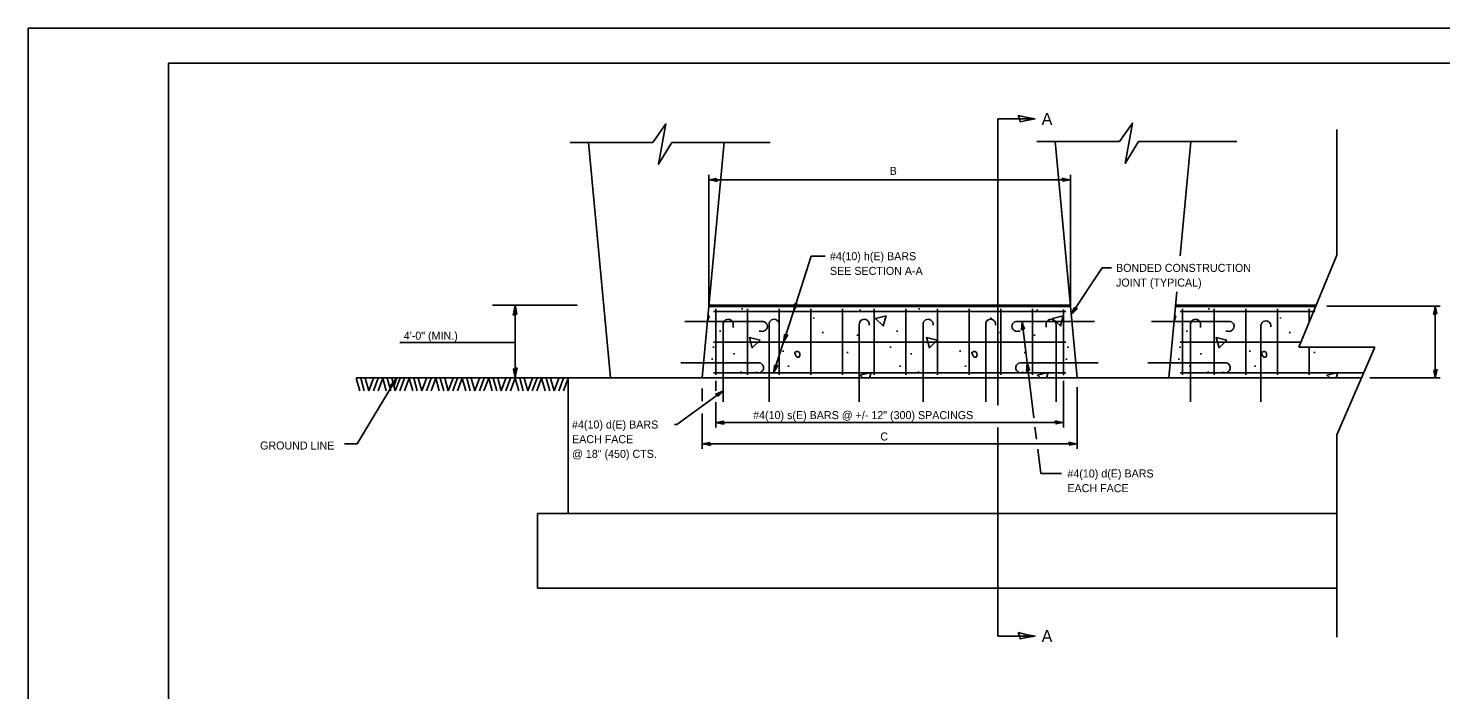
# Model space of a CAD drawing. Extents: x 100149 to 100829, y 99984 to 100424.
# Drawn here: x 100149.2 to 100551.6, y 100235 to 100423.6 of the extents above; entities that cross this region are included whole.
import ezdxf

# ---------------------------------------------------------------- set-up
doc = ezdxf.new("R2010")
doc.units = 0
for name, color, linetype in [('Design_PR_Back of Gutter or Curb line', 7, 'Continuous'), ('Design_PR_Roadway Dimensions', 7, 'Continuous'), ('Design_PR_Roadway Notes', 7, 'Continuous'), ('Level 2', 7, 'Continuous'), ('Level 23', 7, 'Continuous'), ('Level 3', 7, 'Continuous'), ('Level 43', 7, 'Continuous'), ('Level 49', 7, 'Continuous'), ('Sheets_50 Reference Boundary', 7, 'Continuous'), ('Sheets_General Details', 7, 'Continuous'), ('Sheets_Printer Plotting Border', 7, 'Continuous'), ('Stage_Construction Traffic Control', 7, 'Continuous'), ('Topo_Bridge Structures', 7, 'Continuous'), ('Topo_Retaining Wall', 7, 'Continuous')]:
    doc.layers.add(name, color=color, linetype=linetype)

msp = doc.modelspace()

# ---------------------------------------------------------------- linework, layer by layer
at = {"layer": 'Design_PR_Back of Gutter or Curb line'}
for p, q in [((100343.07, 100344.62), (100446.13, 100344.62)), ((100343.07, 100344.24), (100446.13, 100344.24)), ((100476.06, 100344.62), (100516.17, 100344.62)), ((100476.06, 100344.24), (100516.01, 100344.24))]:
    msp.add_line(p, q, dxfattribs=at)
at = {"layer": 'Design_PR_Roadway Notes'}
for p, q in [((100425.47, 100397.71), (100435.99, 100397.71)), ((100425.47, 100397.71), (100425.47, 100316.08)), ((100522.04, 100358.86), (100522.04, 100394.74)), ((100367.18, 100342.81), (100372.26, 100358.58)), ((100372.26, 100358.58), (100376.25, 100358.58)), ((100511.23, 100332.65), (100522.04, 100358.86)), ((100446.36, 100341.92), (100455.12, 100355.25)), ((100455.12, 100355.25), (100457.8, 100355.25)), ((100281.46, 100344.62), (100305.52, 100344.62)), ((100287.89, 100344.62), (100287.89, 100323.89)), ((100364.37, 100334.06), (100367.18, 100342.81)), ((100432.33, 100339.96), (100435.69, 100312.47)), ((100255.01, 100333.97), (100287.89, 100333.97)), ((100361.55, 100325.32), (100364.37, 100334.06)), ((100532.81, 100332.65), (100511.23, 100332.65)), ((100522.04, 100307.69), (100532.81, 100332.65)), ((100242.9, 100305.08), (100254.23, 100323.89)), ((100347.2, 100320.21), (100334, 100310.59)), ((100334, 100310.59), (100333.32, 100310.59)), ((100425.47, 100309.73), (100425.47, 100250.29)), ((100436.01, 100309.84), (100436.43, 100306.46)), ((100522.04, 100249.93), (100522.04, 100307.69)), ((100239.31, 100305.08), (100242.9, 100305.08)), ((100436.78, 100303.56), (100437.63, 100296.63)), ((100443.57, 100296.63), (100437.63, 100296.63)), ((100425.47, 100250.29), (100435.99, 100250.29))]:
    msp.add_line(p, q, dxfattribs=at)
for points in [[(100431.24, 100398.71), (100431.63, 100397.8), (100431.77, 100396.92), (100433.61, 100397.31), (100435.99, 100397.72), (100433.45, 100398.18)], [(100287.29, 100341.77), (100287.84, 100342), (100288.37, 100342.09), (100288.14, 100343.2), (100287.89, 100344.62), (100287.61, 100343.1)], [(100368.38, 100344.92), (100367.89, 100344.87), (100367.45, 100344.94), (100367.35, 100344), (100367.18, 100342.81), (100367.79, 100343.95)], [(100448.08, 100343.64), (100447.6, 100343.73), (100447.19, 100343.9), (100446.84, 100343.03), (100446.36, 100341.92), (100447.25, 100342.86)], [(100432.13, 100337.55), (100432.56, 100337.79), (100432.98, 100337.92), (100432.68, 100338.81), (100432.33, 100339.96), (100432.26, 100338.68)], [(100365.57, 100336.17), (100365.07, 100336.13), (100364.64, 100336.19), (100364.54, 100335.26), (100364.37, 100334.06), (100364.98, 100335.2)], [(100288.49, 100326.74), (100287.94, 100326.51), (100287.41, 100326.42), (100287.64, 100325.31), (100287.89, 100323.89), (100288.17, 100325.41)], [(100362.75, 100327.42), (100362.26, 100327.38), (100361.82, 100327.44), (100361.72, 100326.51), (100361.55, 100325.32), (100362.16, 100326.45)], [(100433.57, 100325.75), (100434, 100325.99), (100434.42, 100326.12), (100434.12, 100327.01), (100433.77, 100328.16), (100433.7, 100326.88)], [(100252.25, 100321.75), (100252.84, 100321.67), (100253.33, 100321.48), (100253.7, 100322.54), (100254.23, 100323.89), (100253.21, 100322.73)], [(100344.98, 100319.22), (100345.41, 100318.96), (100345.73, 100318.65), (100346.36, 100319.35), (100347.2, 100320.21), (100346.04, 100319.65)], [(100431.24, 100251.28), (100431.63, 100250.37), (100431.77, 100249.49), (100433.61, 100249.88), (100435.99, 100250.29), (100433.45, 100250.75)]]:
    msp.add_lwpolyline(points, close=True, dxfattribs=at)
at = {"layer": 'Level 2'}
for p, q in [((100243.64, 100320.22), (100242.63, 100323.76)), ((100244.92, 100320.22), (100243.91, 100323.76)), ((100246.2, 100320.22), (100245.19, 100323.76)), ((100246.2, 100320.22), (100247.55, 100323.76)), ((100247.52, 100320.22), (100248.86, 100323.76)), ((100248.83, 100320.22), (100250.18, 100323.76)), ((100251.19, 100320.22), (100250.18, 100323.76)), ((100252.47, 100320.22), (100251.46, 100323.76)), ((100253.75, 100320.22), (100252.74, 100323.76)), ((100253.75, 100320.22), (100255.09, 100323.76)), ((100255.06, 100320.22), (100256.41, 100323.76)), ((100256.38, 100320.22), (100257.72, 100323.76)), ((100258.74, 100320.22), (100257.72, 100323.76)), ((100260.01, 100320.22), (100259, 100323.76)), ((100261.29, 100320.22), (100260.28, 100323.76)), ((100261.29, 100320.22), (100262.64, 100323.76)), ((100262.61, 100320.22), (100263.96, 100323.76)), ((100263.92, 100320.22), (100265.27, 100323.76)), ((100266.28, 100320.22), (100265.27, 100323.76)), ((100267.56, 100320.22), (100266.55, 100323.76)), ((100268.84, 100320.22), (100267.83, 100323.76)), ((100268.84, 100320.22), (100270.19, 100323.76)), ((100270.15, 100320.22), (100271.5, 100323.76)), ((100271.47, 100320.22), (100272.82, 100323.76)), ((100273.83, 100320.22), (100272.82, 100323.76)), ((100275.11, 100320.22), (100274.1, 100323.76)), ((100276.38, 100320.22), (100275.37, 100323.76)), ((100276.38, 100320.22), (100277.73, 100323.76)), ((100277.7, 100320.22), (100279.05, 100323.76)), ((100279.01, 100320.22), (100280.36, 100323.76)), ((100281.37, 100320.22), (100280.36, 100323.76)), ((100282.65, 100320.22), (100281.64, 100323.76)), ((100283.93, 100320.22), (100282.92, 100323.76)), ((100283.93, 100320.22), (100285.28, 100323.76)), ((100285.25, 100320.22), (100286.59, 100323.76)), ((100286.56, 100320.22), (100287.91, 100323.76)), ((100288.92, 100320.22), (100287.91, 100323.76)), ((100290.2, 100320.22), (100289.19, 100323.76)), ((100291.48, 100320.22), (100290.46, 100323.76)), ((100291.48, 100320.22), (100292.82, 100323.76)), ((100292.79, 100320.22), (100294.14, 100323.76)), ((100294.11, 100320.22), (100295.45, 100323.76)), ((100296.47, 100320.22), (100295.45, 100323.76)), ((100297.74, 100320.22), (100296.73, 100323.76)), ((100299.02, 100320.22), (100298.01, 100323.76)), ((100299.02, 100320.22), (100300.37, 100323.76)), ((100300.34, 100320.22), (100301.69, 100323.76)), ((100301.65, 100320.22), (100303, 100323.76))]:
    msp.add_line(p, q, dxfattribs=at)
at = {"layer": 'Level 23'}
for p, q in [((100303.03, 100323.89), (100242.63, 100323.89)), ((100303.03, 100310.08), (100303.03, 100323.89))]:
    msp.add_line(p, q, dxfattribs=at)
at = {"layer": 'Level 3'}
for p, q in [((100352.56, 100343.8), (100352.56, 100343.43)), ((100362.76, 100343.04), (100362.76, 100342.67)), ((100382.62, 100343.01), (100382.62, 100342.64)), ((100386.18, 100343.42), (100386.18, 100343.05)), ((100403.03, 100343.8), (100403.03, 100343.43)), ((100413.23, 100343.04), (100413.23, 100342.67)), ((100433.08, 100343.01), (100433.08, 100342.64)), ((100436.65, 100343.42), (100436.65, 100343.05)), ((100485.56, 100343.8), (100485.56, 100343.43)), ((100495.75, 100343.04), (100495.75, 100342.67)), ((100515.61, 100343.01), (100515.61, 100342.64)), ((100372.96, 100341.15), (100372.96, 100340.78)), ((100423.43, 100341.15), (100423.43, 100340.78)), ((100505.95, 100341.15), (100505.95, 100340.78)), ((100346.28, 100337.4), (100346.28, 100337.03)), ((100375.6, 100337), (100375.6, 100336.63)), ((100385.42, 100336.25), (100385.42, 100335.88)), ((100396.75, 100337.4), (100396.75, 100337.03)), ((100426.07, 100337), (100426.07, 100336.63)), ((100435.89, 100336.25), (100435.89, 100335.88)), ((100479.28, 100337.4), (100479.28, 100337.03)), ((100508.6, 100337), (100508.6, 100336.63)), ((100344.4, 100332.85), (100344.4, 100332.48)), ((100350.3, 100330.96), (100350.3, 100330.59)), ((100364.27, 100331.72), (100364.27, 100331.35)), ((100382.62, 100331.34), (100382.62, 100330.97)), ((100394.87, 100332.85), (100394.87, 100332.48)), ((100400.76, 100330.96), (100400.76, 100330.59)), ((100414.74, 100331.72), (100414.74, 100331.35)), ((100433.08, 100331.34), (100433.08, 100330.97)), ((100445.33, 100332.85), (100445.33, 100332.48)), ((100477.39, 100332.85), (100477.39, 100332.48)), ((100483.29, 100330.96), (100483.29, 100330.59)), ((100497.27, 100331.72), (100497.27, 100331.35)), ((100515.61, 100331.34), (100515.61, 100330.97)), ((100344.02, 100329.45), (100344.02, 100329.08)), ((100347.15, 100327.45), (100347.15, 100327.08)), ((100352.34, 100325.73), (100352.34, 100325.36)), ((100365.75, 100327.45), (100365.75, 100327.08)), ((100397.62, 100327.45), (100397.62, 100327.08)), ((100402.81, 100325.73), (100402.81, 100325.36)), ((100416.22, 100327.45), (100416.22, 100327.08)), ((100444.95, 100329.45), (100444.95, 100329.08)), ((100477.01, 100329.45), (100477.01, 100329.08)), ((100480.15, 100327.45), (100480.15, 100327.08)), ((100485.34, 100325.73), (100485.34, 100325.36)), ((100498.75, 100327.45), (100498.75, 100327.08))]:
    msp.add_line(p, q, dxfattribs=at)
for points in [[(100342.67, 100339.92), (100343.15, 100341.61)], [(100343.15, 100341.61), (100342.82, 100341.53)], [(100393.61, 100341.61), (100390.54, 100340.83), (100392.79, 100338.7), (100393.61, 100341.61)], [(100444.08, 100341.61), (100441.01, 100340.83), (100443.26, 100338.7), (100444.08, 100341.61)], [(100475.66, 100339.92), (100476.14, 100341.61)], [(100476.14, 100341.61), (100475.81, 100341.53)], [(100357.71, 100334.6), (100354.64, 100335.38), (100355.46, 100332.47), (100357.71, 100334.6)], [(100408.18, 100334.6), (100405.1, 100335.38), (100405.93, 100332.47), (100408.18, 100334.6)], [(100490.7, 100334.6), (100487.63, 100335.38), (100488.45, 100332.47), (100490.7, 100334.6)], [(100389.29, 100325.4), (100386.21, 100324.62), (100386.99, 100323.89)], [(100388.86, 100323.89), (100389.29, 100325.4)], [(100439.76, 100325.4), (100436.68, 100324.62), (100437.46, 100323.89)], [(100439.33, 100323.89), (100439.76, 100325.4)], [(100522.28, 100325.4), (100519.21, 100324.62), (100519.98, 100323.89)], [(100521.85, 100323.89), (100522.28, 100325.4)]]:
    msp.add_lwpolyline(points, dxfattribs=at)
for points in [[(100367.71, 100330.63), (100367.87, 100330.28), (100368.14, 100329.87), (100368.52, 100329.79), (100368.81, 100329.79), (100369, 100330.33), (100369.03, 100330.65), (100368.89, 100331.03), (100368.6, 100331.38), (100368.33, 100331.41), (100367.89, 100331.36), (100367.54, 100330.87), (100367.65, 100330.68)], [(100418.17, 100330.63), (100418.34, 100330.28), (100418.61, 100329.87), (100418.98, 100329.79), (100419.28, 100329.79), (100419.47, 100330.33), (100419.5, 100330.65), (100419.36, 100331.03), (100419.07, 100331.38), (100418.8, 100331.41), (100418.36, 100331.36), (100418.01, 100330.87), (100418.12, 100330.68)], [(100500.7, 100330.63), (100500.86, 100330.28), (100501.13, 100329.87), (100501.51, 100329.79), (100501.81, 100329.79), (100502, 100330.33), (100502.02, 100330.65), (100501.89, 100331.03), (100501.59, 100331.38), (100501.32, 100331.41), (100500.89, 100331.36), (100500.54, 100330.87), (100500.65, 100330.68)]]:
    msp.add_spline(points, degree=3, dxfattribs=at)
at = {"layer": 'Level 43'}
for p, q in [((100343.07, 100344.24), (100343.07, 100381.77)), ((100343.07, 100380.35), (100446.13, 100380.35)), ((100446.13, 100344.24), (100446.13, 100381.77)), ((100519.16, 100344.31), (100551.5, 100344.31)), ((100550.07, 100344.31), (100550.07, 100323.89)), ((100345.08, 100323.05), (100345.08, 100320.17)), ((100444.11, 100323.05), (100444.11, 100309.73)), ((100531.43, 100323.89), (100551.5, 100323.89)), ((100341.18, 100320.83), (100341.18, 100317.23)), ((100448.01, 100321.24), (100448.01, 100303.66)), ((100341.18, 100313.74), (100341.18, 100303.66)), ((100345.08, 100316.95), (100345.08, 100309.73)), ((100345.08, 100311.15), (100444.11, 100311.15)), ((100341.18, 100305.09), (100448.01, 100305.09))]:
    msp.add_line(p, q, dxfattribs=at)
for points in [[(100345.44, 100379.85), (100345.25, 100380.31), (100345.17, 100380.75), (100344.26, 100380.55), (100343.07, 100380.35), (100344.33, 100380.12)], [(100443.75, 100380.85), (100443.95, 100380.39), (100444.02, 100379.95), (100444.94, 100380.14), (100446.13, 100380.35), (100444.86, 100380.58)], [(100549.58, 100341.94), (100550.03, 100342.13), (100550.47, 100342.2), (100550.28, 100343.12), (100550.07, 100344.31), (100549.84, 100343.04)], [(100550.57, 100326.26), (100550.11, 100326.07), (100549.68, 100325.99), (100549.87, 100325.08), (100550.07, 100323.89), (100550.3, 100325.15)], [(100347.46, 100310.66), (100347.26, 100311.11), (100347.19, 100311.55), (100346.27, 100311.36), (100345.08, 100311.15), (100346.35, 100310.92)], [(100441.74, 100311.65), (100441.93, 100311.19), (100442.01, 100310.76), (100442.93, 100310.95), (100444.11, 100311.15), (100442.85, 100311.38)], [(100445.64, 100305.58), (100445.83, 100305.13), (100445.91, 100304.69), (100446.83, 100304.88), (100448.01, 100305.09), (100446.75, 100305.32)], [(100343.56, 100304.59), (100343.36, 100305.05), (100343.29, 100305.48), (100342.37, 100305.29), (100341.18, 100305.09), (100342.45, 100304.86)]]:
    msp.add_lwpolyline(points, close=True, dxfattribs=at)
at = {"layer": 'Level 49'}
for p, q in [((100336.23, 100339.96), (100342.67, 100339.96)), ((100452.96, 100339.96), (100446.52, 100339.96)), ((100469.23, 100339.96), (100475.67, 100339.96)), ((100335.14, 100328.16), (100341.58, 100328.16)), ((100454.06, 100328.16), (100447.62, 100328.16)), ((100468.13, 100328.16), (100474.57, 100328.16)), ((100347.2, 100317.08), (100347.2, 100323.89)), ((100360.28, 100317.08), (100360.28, 100323.89)), ((100385.96, 100317.08), (100385.96, 100323.89)), ((100404.14, 100317.08), (100404.14, 100323.89)), ((100421.97, 100317.08), (100421.97, 100323.89)), ((100442, 100317.08), (100442, 100323.89)), ((100480.33, 100317.08), (100480.33, 100323.89)), ((100500.39, 100317.08), (100500.39, 100323.89))]:
    msp.add_line(p, q, dxfattribs=at)
at = {"layer": 'Sheets_50 Reference Boundary'}
msp.add_lwpolyline([(100189.16, 100413.58), (100819.16, 100413.58), (100819.16, 100013.58), (100189.16, 100013.58)], close=True, dxfattribs=at)
at = {"layer": 'Sheets_General Details'}
for p, q in [((100149.16, 100423.58), (100149.16, 99983.58)), ((100829.16, 100423.58), (100149.16, 100423.58))]:
    msp.add_line(p, q, dxfattribs=at)
msp.add_lwpolyline([(100189.16, 100413.58), (100819.16, 100413.58), (100819.16, 99993.58), (100189.16, 99993.58)], close=True, dxfattribs=at)
at = {"layer": 'Sheets_Printer Plotting Border'}
msp.add_lwpolyline([(100149.16, 99983.58), (100829.16, 99983.58), (100829.16, 100423.58), (100149.16, 100423.58)], close=True, dxfattribs=at)
at = {"layer": 'Stage_Construction Traffic Control'}
for p, q in [((100344.37, 100342.81), (100444.83, 100342.81)), ((100345.08, 100343.57), (100345.08, 100324.8)), ((100354.11, 100343.57), (100354.11, 100324.8)), ((100363.13, 100343.57), (100363.13, 100324.8)), ((100372.16, 100343.57), (100372.16, 100324.8)), ((100381.18, 100343.57), (100381.18, 100324.8)), ((100390.21, 100343.57), (100390.21, 100324.8)), ((100399.23, 100343.57), (100399.23, 100324.8)), ((100408.26, 100343.57), (100408.26, 100324.8)), ((100417.28, 100343.57), (100417.28, 100324.8)), ((100426.31, 100343.57), (100426.31, 100324.8)), ((100435.33, 100343.57), (100435.33, 100324.8)), ((100444.11, 100343.42), (100444.11, 100324.66)), ((100477.36, 100342.81), (100515.42, 100342.81)), ((100478.08, 100343.57), (100478.08, 100324.8)), ((100487.1, 100343.57), (100487.1, 100324.8)), ((100496.13, 100343.57), (100496.13, 100324.8)), ((100505.15, 100343.57), (100505.15, 100324.8)), ((100514.18, 100343.57), (100514.18, 100339.8)), ((100342.67, 100339.96), (100358.18, 100339.96)), ((100347.2, 100323.89), (100347.2, 100339.03)), ((100350.01, 100338.94), (100350.01, 100338.27)), ((100358.18, 100339.96), (100358.18, 100339.99)), ((100360.28, 100323.89), (100360.28, 100339.03)), ((100385.96, 100323.89), (100385.96, 100339.03)), ((100404.14, 100323.89), (100404.14, 100339.03)), ((100421.97, 100323.89), (100421.97, 100339.03)), ((100431.01, 100339.96), (100431.01, 100339.99)), ((100446.52, 100339.96), (100431.01, 100339.96)), ((100439.17, 100339.06), (100439.17, 100338.38)), ((100442, 100323.89), (100442, 100339.03)), ((100443.76, 100339.03), (100443.78, 100339.03)), ((100475.67, 100339.96), (100491.17, 100339.96)), ((100480.33, 100323.89), (100480.33, 100339.03)), ((100483.15, 100338.94), (100483.15, 100338.27)), ((100491.17, 100339.96), (100491.17, 100339.99)), ((100500.39, 100323.89), (100500.39, 100338.53)), ((100344.37, 100334.06), (100444.83, 100334.06)), ((100358.09, 100337.17), (100357.42, 100337.17)), ((100431.1, 100337.17), (100431.78, 100337.17)), ((100477.36, 100334.06), (100511.81, 100334.06)), ((100491.09, 100337.17), (100490.41, 100337.17)), ((100514.18, 100332.65), (100514.18, 100324.8)), ((100341.58, 100328.16), (100357.09, 100328.16)), ((100357.09, 100328.16), (100357.09, 100328.19)), ((100432.11, 100328.16), (100432.11, 100328.19)), ((100447.62, 100328.16), (100432.11, 100328.16)), ((100474.57, 100328.16), (100490.08, 100328.16)), ((100490.08, 100328.16), (100490.08, 100328.19)), ((100344.37, 100325.32), (100444.83, 100325.32)), ((100357, 100325.38), (100356.32, 100325.38)), ((100432.19, 100325.38), (100432.87, 100325.38)), ((100477.36, 100325.32), (100529.65, 100325.32)), ((100490, 100325.38), (100489.32, 100325.38))]:
    msp.add_line(p, q, dxfattribs=at)
for centre, start, end in [((100348.61, 100339.2), 349.6004, 186.9475), ((100358.35, 100338.57), 259.6004, 96.9475), ((100361.69, 100339.2), 349.6004, 186.9475), ((100387.37, 100339.2), 349.6004, 186.9475), ((100405.56, 100339.2), 349.6004, 186.9475), ((100423.39, 100339.2), 349.6004, 186.9475), ((100430.84, 100338.57), 83.0525, 280.3996), ((100440.59, 100339.2), 353.0525, 190.3996), ((100481.75, 100339.2), 349.6004, 186.9475), ((100491.35, 100338.57), 259.6004, 96.9475), ((100501.8, 100338.71), 349.6004, 186.9475), ((100357.26, 100326.78), 259.6004, 96.9475), ((100431.94, 100326.78), 83.0525, 280.3996), ((100490.25, 100326.78), 259.6004, 96.9475)]:
    msp.add_arc(centre, 1.42, start, end, dxfattribs=at)
at = {"layer": 'Topo_Bridge Structures'}
for p, q in [((100303.53, 100391.03), (100327.09, 100391.03)), ((100332.5, 100391.03), (100360.51, 100391.03)), ((100436.5, 100391.25), (100460.07, 100391.25)), ((100465.47, 100391.25), (100493.48, 100391.25))]:
    msp.add_line(p, q, dxfattribs=at)
for points in [[(100327.09, 100391.03), (100330.79, 100396.31), (100328.74, 100384.8), (100332.5, 100391.03)], [(100460.07, 100391.25), (100463.76, 100396.53), (100461.72, 100385.02), (100465.47, 100391.25)]]:
    msp.add_lwpolyline(points, dxfattribs=at)
at = {"layer": 'Topo_Retaining Wall'}
for p, q in [((100308.79, 100391.03), (100315.02, 100323.89)), ((100347.41, 100391.09), (100341.18, 100323.89)), ((100441.77, 100391.25), (100448.01, 100323.89)), ((100480.43, 100391.32), (100477.4, 100358.67)), ((100476.45, 100348.39), (100474.18, 100323.89)), ((100303.03, 100323.89), (100529.03, 100323.89)), ((100303.03, 100285.24), (100303.03, 100310.08)), ((100294.31, 100263.95), (100294.31, 100285.24)), ((100294.31, 100285.24), (100522.04, 100285.24)), ((100294.31, 100263.95), (100522.04, 100263.95))]:
    msp.add_line(p, q, dxfattribs=at)

# ---------------------------------------------------------------- texts
at = {"layer": 'Design_PR_Roadway Dimensions'}
for s, p in [('B', (100394.6, 100381.77)), ('#4(10) s(E) BARS @ +/- 12" (300) SPACINGS', (100355.71, 100312.13)), ('C', (100391.95, 100306.04))]:
    msp.add_text(s, height=2.28, dxfattribs=at).set_placement(p)
at = {"layer": 'Design_PR_Roadway Notes'}
for s, height, p in [('A', 3.42, (100437.91, 100396.01)), ('#4(10) h(E) BARS', 2.28, (100377.59, 100357.44)), ('SEE SECTION A-A', 2.28, (100377.59, 100353.26)), ('BONDED CONSTRUCTION ', 2.28, (100459.1, 100354.11)), ('JOINT (TYPICAL)', 2.28, (100459.1, 100349.93)), ('4\'-0" (MIN.)', 2.28, (100256.16, 100334.78)), ('#4(10) d(E) BARS', 2.28, (100304.1, 100309.45)), ('GROUND LINE', 2.28, (100215.22, 100303.46)), ('EACH FACE', 2.28, (100304.1, 100305.27)), ('@ 18" (450) CTS.', 2.28, (100304.1, 100301.09)), ('#4(10) d(E) BARS', 2.28, (100445.24, 100295.49)), ('EACH FACE', 2.28, (100445.24, 100291.31)), ('A', 3.42, (100437.91, 100248.58))]:
    msp.add_text(s, height=height, dxfattribs=at).set_placement(p)

doc.saveas('drawing.dxf')
